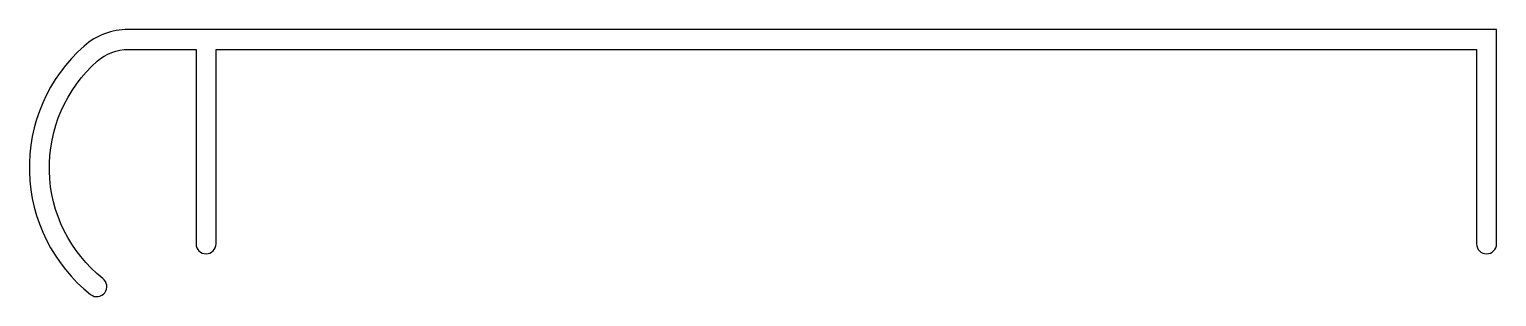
# Model space of a CAD drawing. Extents: x 331 to 441, y -84 to -64.
import ezdxf

# ---------------------------------------------------------------- set-up
doc = ezdxf.new("R2010")
doc.units = 0
doc.layers.add('ANA', color=220, linetype='CONTINUOUS')

msp = doc.modelspace()

# ---------------------------------------------------------------- linework, layer by layer
at = {"layer": 'ANA', "color": 0}
msp.add_lwpolyline([(343.39, -80.47, 1), (344.89, -80.47), (344.89, -65.92), (439.39, -65.92), (439.39, -80.47, 1), (440.89, -80.47), (440.89, -64.42), (338.31, -64.42, 0.182597), (335, -65.67, 0.467637), (335.49, -84.27, 1), (336.4, -83.07, -0.466456), (335.99, -66.79, -0.182659), (338.31, -65.92), (343.39, -65.92)], format="xyb", close=True, dxfattribs=at)

doc.saveas('drawing.dxf')
